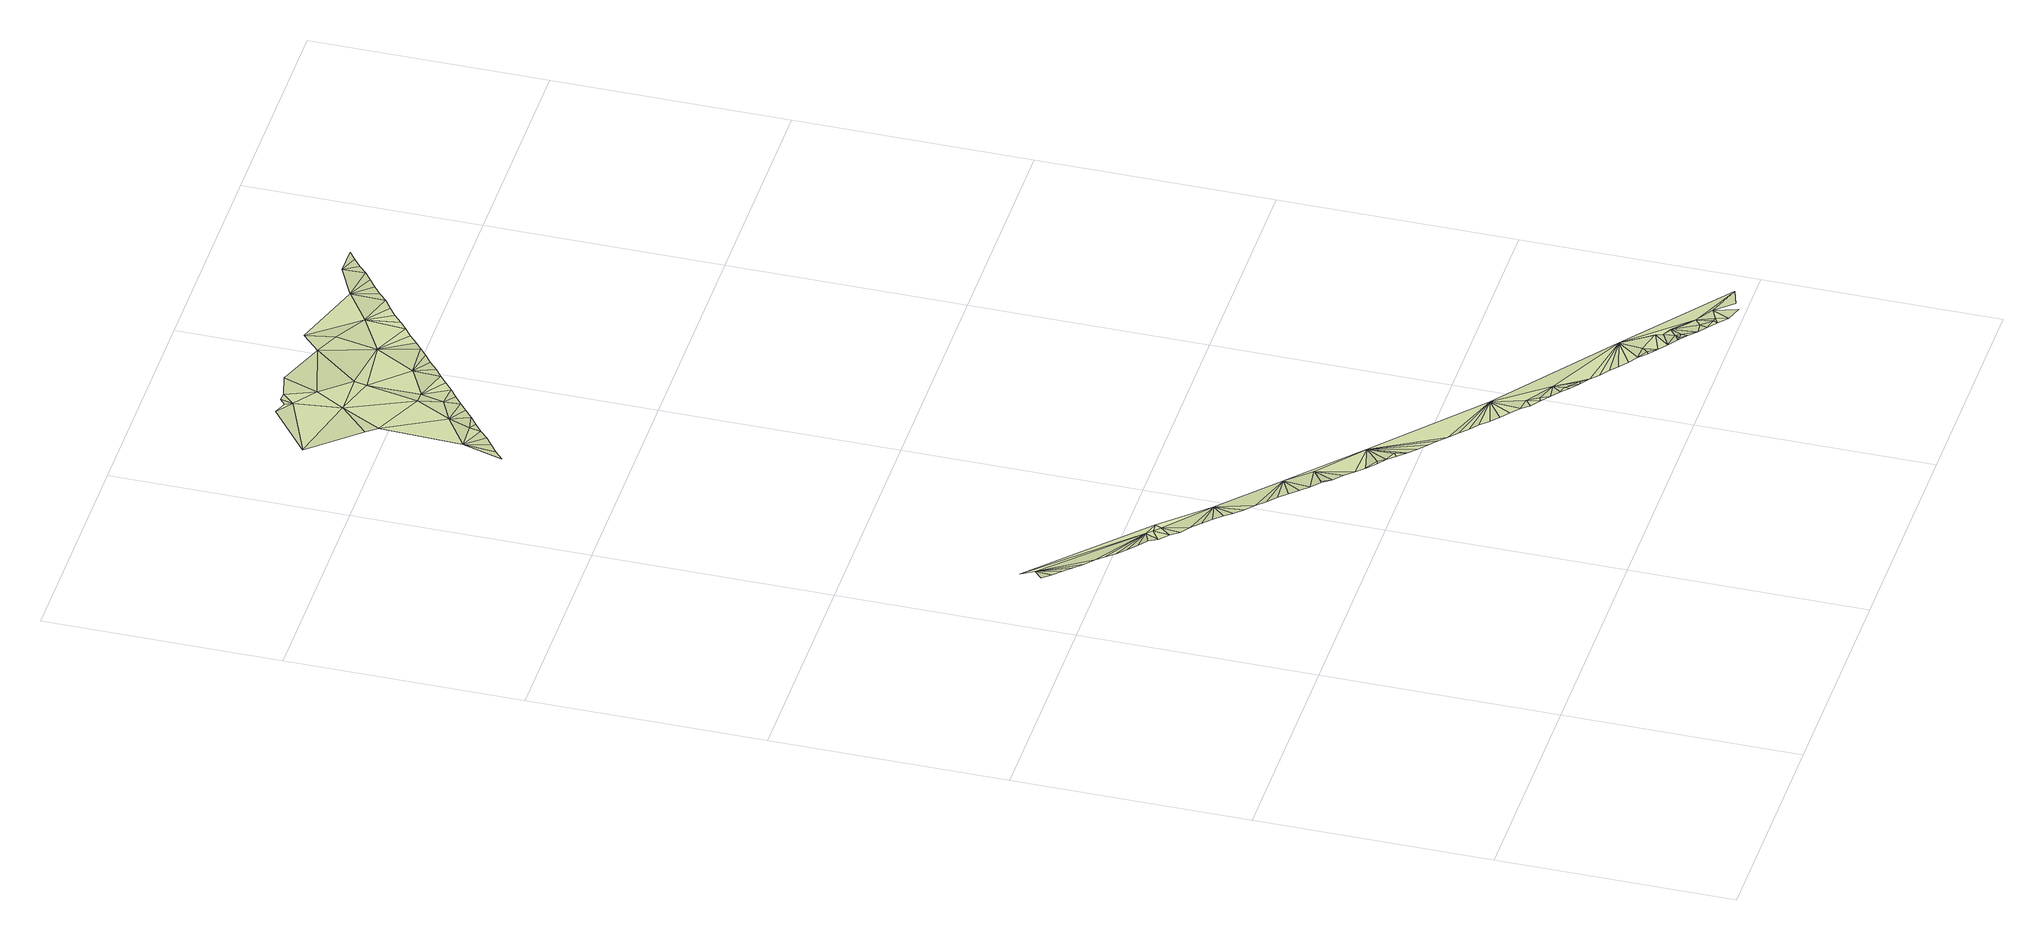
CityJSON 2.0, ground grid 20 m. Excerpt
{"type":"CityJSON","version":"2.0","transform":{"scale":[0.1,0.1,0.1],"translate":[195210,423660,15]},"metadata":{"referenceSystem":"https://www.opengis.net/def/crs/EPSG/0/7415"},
"CityObjects":{
"landuse1":{"type":"LandUse","attributes":{"3df_class":"Terrain","bgt_fysiekvoorkomen":"erf","bgt_status":"bestaand","identificatienamespace":"NL.IMGeo","onbegroeidterreindeeloptalud":"false","relatievehoogteligging":0,"aantal_punten":0},"geometry":[{"type":"MultiSurface","lod":"1","boundaries":[[[0,1,2]],[[2,3,0]],[[0,3,4]],[[4,5,0]],[[5,6,0]],[[7,0,8]],[[0,6,8]],[[8,6,9]],[[10,8,9]],[[7,8,11]],[[12,8,10]],[[8,12,13]],[[14,8,13]],[[8,14,15]],[[16,17,15]],[[17,8,15]],[[16,18,19]],[[17,16,19]],[[11,8,17]],[[11,17,19]],[[18,20,19]],[[11,19,21]],[[19,20,21]],[[21,20,22]],[[21,22,23]],[[21,23,24]],[[24,25,21]],[[25,26,21]],[[26,27,21]],[[21,27,28]],[[27,29,28]],[[29,30,28]],[[30,31,28]],[[31,32,28]],[[32,33,28]],[[34,35,36]],[[33,34,37]],[[28,33,37]],[[34,36,37]],[[36,35,37]],[[37,35,38]],[[37,38,39]],[[28,37,40]],[[41,42,43]],[[37,39,40]],[[39,41,40]],[[43,42,44]],[[40,41,43]],[[40,43,44]],[[45,44,46]],[[40,44,45]],[[45,46,47]],[[40,45,47]],[[40,47,48]],[[40,48,49]],[[40,49,50]],[[40,50,51]],[[40,51,52]],[[52,51,53]],[[52,53,54]],[[52,54,55]],[[52,55,56]],[[52,56,57]],[[52,57,58]],[[52,58,59]],[[60,59,61]],[[60,52,59]],[[62,60,61]],[[63,60,62]],[[64,63,62]],[[65,52,60]],[[63,65,60]],[[65,63,64]],[[65,64,66]],[[67,66,68]],[[65,66,67]],[[69,67,68]],[[65,67,70]],[[70,67,69]],[[71,65,70]],[[71,70,69]],[[72,52,65]],[[65,71,72]],[[71,73,72]],[[73,74,72]],[[74,75,72]],[[75,76,72]],[[77,78,79]],[[76,77,72]],[[80,77,79]],[[79,78,81]],[[80,79,81]],[[72,77,80]],[[80,81,82]],[[82,81,83]],[[72,80,82]],[[83,84,85]],[[84,86,87]],[[84,87,85]],[[82,83,88]],[[88,83,85]],[[87,86,89]],[[72,82,88]],[[87,89,85]],[[89,86,90]],[[85,89,91]],[[91,89,90]],[[88,85,91]],[[72,88,92]],[[91,90,93]],[[93,90,94]],[[88,91,92]],[[93,94,95]],[[91,93,92]],[[94,96,95]],[[92,93,95]],[[97,95,96]],[[97,96,98]],[[92,95,97]],[[72,92,99]],[[100,92,97]],[[100,97,98]],[[100,98,101]],[[99,92,100]],[[100,102,99]]]}]},
"landuse2":{"type":"LandUse","attributes":{"3df_class":"Terrain","bgt_fysiekvoorkomen":"erf","bgt_status":"bestaand","identificatienamespace":"NL.IMGeo","onbegroeidterreindeeloptalud":"false","relatievehoogteligging":0,"aantal_punten":0},"geometry":[{"type":"MultiSurface","lod":"1","boundaries":[[[103,104,105]],[[105,106,103]],[[106,107,103]],[[107,108,103]],[[109,103,108]],[[110,103,109]],[[103,110,111]],[[112,113,114]],[[109,108,115]],[[116,109,115]],[[112,114,111]],[[116,110,109]],[[117,113,118]],[[113,112,118]],[[116,119,110]],[[120,111,110]],[[111,120,112]],[[119,121,110]],[[121,122,110]],[[122,120,110]],[[117,118,123]],[[118,124,123]],[[125,122,121]],[[118,112,126]],[[127,120,122]],[[118,128,124]],[[129,112,120]],[[125,130,122]],[[127,122,130]],[[118,126,128]],[[112,131,126]],[[129,120,127]],[[129,131,112]],[[127,130,132]],[[126,133,128]],[[134,127,132]],[[135,129,127]],[[134,135,127]],[[131,136,126]],[[126,136,133]],[[137,135,134]],[[138,131,129]],[[139,135,137]],[[135,138,129]],[[139,140,135]],[[131,138,136]],[[140,141,135]],[[141,138,135]],[[138,141,142]],[[143,136,138]],[[142,144,138]],[[145,136,143]],[[144,146,138]],[[138,147,143]],[[146,147,138]],[[145,143,147]],[[147,146,148]],[[147,148,149]],[[145,147,150]],[[147,149,151]],[[152,147,151]],[[147,152,150]],[[152,153,150]],[[153,154,150]],[[154,155,150]],[[150,155,156]],[[150,156,157]],[[156,158,157]],[[157,158,159]],[[160,157,159]]]}]}
},
"vertices":[
[40,445,28],[32,438,29],[39,431,28],[47,425,27],[54,418,27],[62,411,26],[70,404,26],[31,455,30],[120,376,22],[77,398,25],[85,391,24],[128,370,26],[92,384,24],[100,377,24],[108,371,24],[115,364,22],[123,357,22],[125,371,22],[130,350,21],[130,366,22],[138,344,21],[172,334,19],[146,337,21],[153,330,21],[161,323,20],[168,317,19],[176,310,18],[184,303,18],[224,291,16],[191,296,18],[199,289,18],[207,282,17],[214,275,17],[222,268,16],[230,261,16],[237,254,15],[230,261,17],[245,271,14],[245,247,15],[253,240,14],[286,239,13],[260,233,14],[268,226,14],[270,226,15],[276,220,14],[285,216,14],[283,214,13],[291,207,12],[299,201,11],[307,194,11],[314,188,11],[322,182,10],[379,163,8],[330,175,10],[338,169,9],[346,163,9],[353,156,9],[361,150,8],[369,144,8],[377,137,8],[390,136,7],[384,131,7],[392,125,7],[395,126,8],[400,119,7],[415,121,6],[408,113,7],[415,111,7],[416,107,6],[424,101,6],[425,101,7],[432,95,6],[486,86,5],[439,89,6],[447,83,6],[455,78,5],[463,72,5],[471,66,5],[479,60,4],[480,61,5],[485,66,4],[487,54,4],[505,61,4],[495,48,4],[503,42,4],[510,46,3],[511,36,4],[505,41,5],[510,56,2],[510,41,5],[519,30,3],[515,51,4],[535,36,2],[530,31,2],[527,24,3],[535,21,4],[535,18,3],[540,21,3],[543,11,3],[580,16,2],[550,26,3],[555,6,4],[565,11,2],
[50,920,53],[38,885,54],[46,892,54],[54,898,54],[62,904,54],[69,911,54],[70,920,55],[80,940,53],[50,990,55],[70,1025,54],[5,1040,56],[45,1000,53],[77,917,54],[85,923,54],[50,1075,55],[65,1065,54],[93,930,54],[95,970,54],[100,936,54],[100,950,53],[60,1070,56],[65,1075,56],[108,942,54],[85,1050,54],[105,970,53],[75,1075,54],[105,1015,53],[116,948,54],[105,1025,55],[124,955,54],[95,1080,55],[131,961,54],[135,985,52],[140,1065,53],[139,967,54],[155,1020,52],[147,974,54],[155,980,54],[162,986,54],[170,992,53],[160,1055,54],[178,999,53],[155,1080,54],[186,1005,53],[190,1040,52],[193,1011,53],[201,1018,53],[220,1060,52],[209,1024,53],[217,1030,54],[224,1037,54],[232,1043,54],[240,1049,54],[248,1055,54],[250,1075,52],[255,1062,54],[263,1068,54],[271,1074,54]
]}
